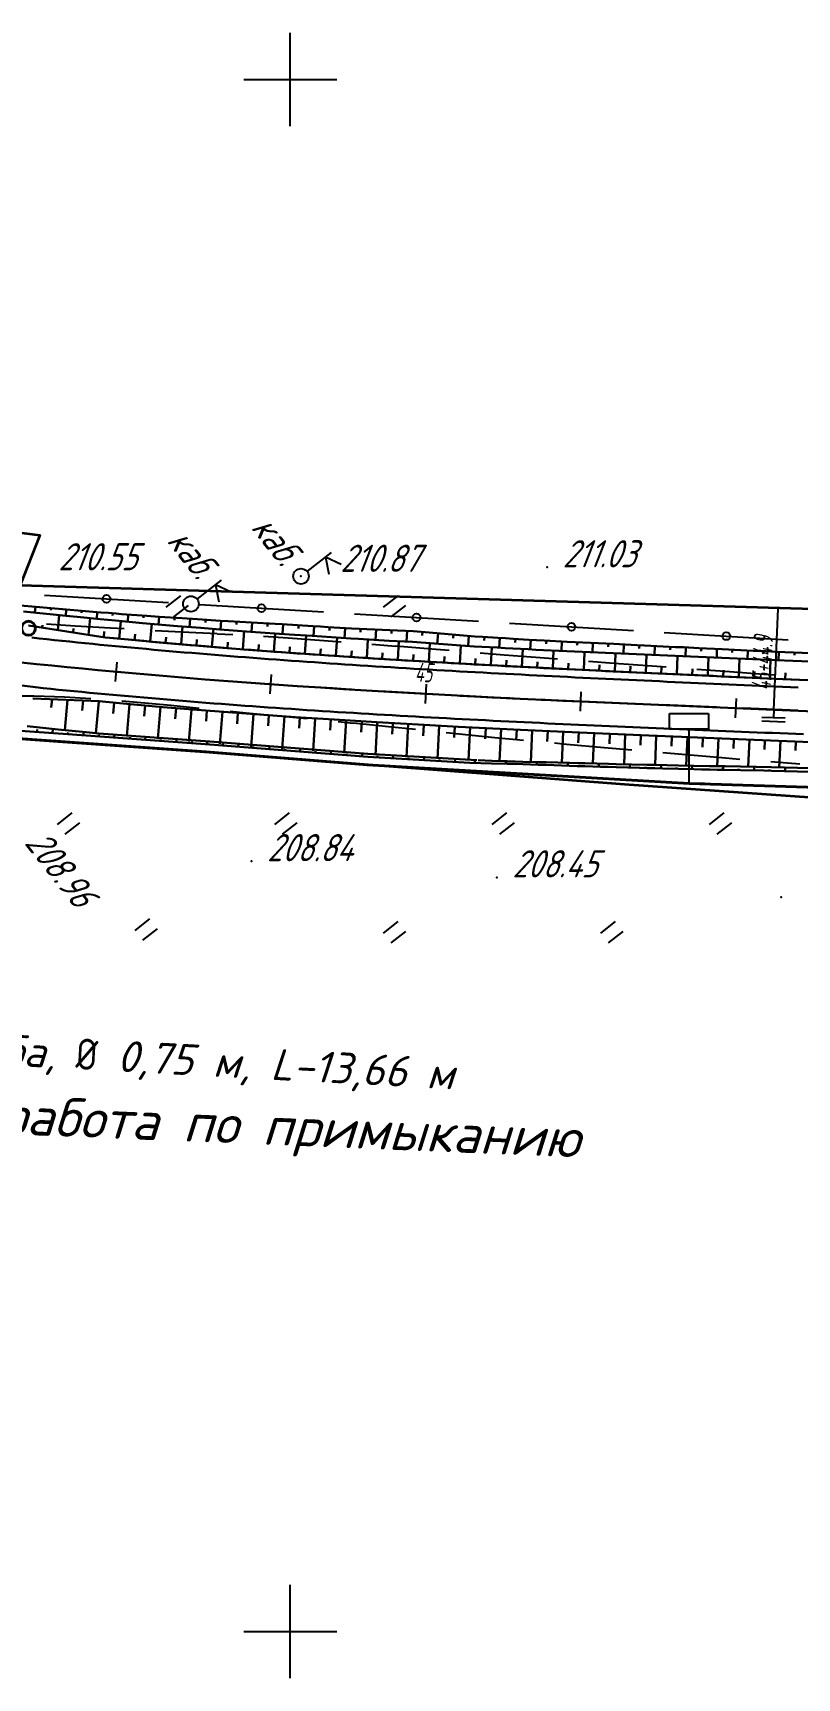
# Model space of a CAD drawing. Header units: millimetres. Extents: x -698 to 8131, y -704 to 4503.
# Drawn here: x 3272.8 to 3371.2, y 2454.8 to 2666.8 of the extents above; entities that cross this region are included whole.
import ezdxf
from ezdxf import colors
from ezdxf.entities.mleader import LeaderData, LeaderLine
from ezdxf.math import Vec2, Vec3

# ---------------------------------------------------------------- set-up
doc = ezdxf.new("R2010")
doc.units = ezdxf.units.MM
doc.linetypes.add('CONTI', pattern=[0])
doc.linetypes.add('DASHED', pattern=[0.75, 0.5, -0.25])
for name, color, linetype, lineweight in [('10', 1, 'Continuous', 35), ('КОПИЯ_ОСЬ_13_ОТКОСЫ', 7, 'Continuous', 30), ('Огражд-перила', 1, 'ограждение2', 40), ('ОСЬ_ВЕРХ_ПОКРЫТИЯ_ГРАНИЦЫ_ПОЛОС', 7, 'Continuous', 30), ('ОСЬ_ВЕРХ_ПОКРЫТИЯ_ОСЬ', 1, 'Continuous', 30)]:
    doc.layers.add(name, color=color, linetype=linetype, lineweight=lineweight)
for name, color, linetype in [('_Ростелеком', 6, 'Continuous'), ('NAD_MDEFAULT', 7, 'CONTI'), ('PI_OTDEFAULT', 172, 'CONTI'), ('PI_TTDEFAULT', 5, 'CONTI'), ('PLN_O', 7, 'CONTI'), ('SETKR', 2, 'CONTI'), ('SIT_LDEFAULT', 7, 'CONTI'), ('USLZNDEFAULT', 7, 'CONTI'), ('ZAPSKDEFAULT', 7, 'CONTI'), ('Выноски', 250, 'Continuous'), ('ОСЬ_ВЕРХ_ПОКРЫТИЯ_ПИКЕТЫ', 1, 'Continuous'), ('ОСЬ_ВЕРХ_ПОКРЫТИЯ_РАЗБИВКА_КРИВ', 1, 'Continuous'), ('разметка', 7, 'Continuous')]:
    doc.layers.add(name, color=color, linetype=linetype)
doc.styles.add('eskd', font='isocpeui.ttf', dxfattribs={"width": 1.2})
doc.styles.get("Standard").update_dxf_attribs({"font": 'isocpeui.ttf'})
doc.styles.add('STYLE1', font='isocpeui.ttf', dxfattribs={"width": 0.9})
doc.styles.add('ГОСТ', font='isocpeui.ttf', dxfattribs={"height": 4})
doc.linetypes.add('кабель_связи_проект.', pattern='A,10,-1,["/",STYLE1,S=3,R=0,X=0,Y=-1.5],-4.1', length=15.1)
doc.linetypes.add('ограждение2', pattern='A,0.25,-0.1,[132,ltypeshp.shx,S=0.1,R=0,X=-0.1,Y=0],-0.1,1', length=1.45)

# ---------------------------------------------------------------- blocks, each defined once
blk = doc.blocks.new('BL_333')
at = {"color": 0}
for p, q in [((0, -6), (0, 6)), ((-6, 0), (6, 0))]:
    blk.add_line(p, q, dxfattribs=at)
blk = doc.blocks.new('BL_2011')
at = {"color": 0}
for p, q in [((0, 0), (0, 2.4)), ((1.6, 0), (1.6, 2.4))]:
    blk.add_line(p, q, dxfattribs=at)
blk = doc.blocks.new('BL_4017')
at = {"color": 0}
for p, q in [((0, 1), (0, 5)), ((2, 5), (0, 4)), ((0, 4), (2, 3))]:
    blk.add_line(p, q, dxfattribs=at)
blk.add_circle((0, 0), 1, dxfattribs=at)
blk = doc.blocks.new('BL_13')
at = {"color": 0}
for p, q in [((-2.5, 7), (-2.5, 9)), ((-2.5, 9), (2.5, 9)), ((2.5, 9), (2.5, 7)), ((0, 7), (-2.5, 7)), ((0, 0), (0, 7)), ((2.5, 7), (0, 7)), ((2, 0), (0, 0))]:
    blk.add_line(p, q, dxfattribs=at)

msp = doc.modelspace()

# ---------------------------------------------------------------- linework, layer by layer
at = {"layer": '10'}
for points in [[(3061.583295610957, 2646.563940916355), (3212.79329561092, 2609.873940916877), (3273.663295611032, 2602.113940916169), (3271.103295610976, 2595.663940916914), (3409.29329561092, 2591.523940916318), (3516.343295611199, 2588.933940916467), (3515.98329561133, 2591.763940916542), (3541.393295611013, 2591.593940916616), (3593.98329561133, 2587.39394091643), (3634.403295611255, 2583.023940916318), (3633.883295611236, 2573.983940916281), (3679.523295610901, 2569.543940916803), (3719.523295610901, 2565.64394091643), (3757.023295610901, 2562.003940916765)], [(3742.663295611032, 2545.463940916728), (3674.273295610901, 2552.243940916989), (3633.713295611311, 2556.253940916765), (3575.633295611236, 2561.193940916244), (3506.503295610883, 2565.563940916355), (3466.703295611069, 2565.363940916169), (3412.553295611162, 2565.963940916728), (3379.503295610883, 2567.813940916355), (3348.973295611087, 2569.963940916728), (3318.103295610976, 2572.353940916393), (3295.083295610957, 2574.173940916691), (3259.313295610938, 2576.723940916504), (3254.193295611292, 2574.073940917063), (3227.763295611125, 2577.133940916654), (3233.083295610957, 2580.863940916169), (3171.833295610957, 2595.073940917063), (3065.79329561092, 2626.563940916355)]]:
    msp.add_lwpolyline(points, dxfattribs=at)
at = {"layer": '_Ростелеком', "linetype": 'кабель_связи_проект.', "lineweight": 40, "ltscale": 0.25}
msp.add_lwpolyline([(3065.793295610105, 2626.563940916355), (3149.948534668647, 2601.572914154414), (3171.833295611219, 2595.073940917063), (3208.03059008219, 2586.676168597448), (3233.083295611976, 2580.863940917101), (3259.313295610938, 2576.723940916504), (3277.198295610948, 2575.448940917063), (3295.469855693742, 2574.143378825072), (3315.837230416006, 2572.533099849853), (3357.304634155376, 2570.119355113391), (3488.790481780181, 2566.04687045436), (3506.503295610883, 2565.563940916355), (3539.351687708278, 2563.487454969581), (3577.99872462014, 2561.680406069528), (3640.622430396781, 2556.874708465446), (3702.252033947289, 2549.470204319019), (3742.663295611032, 2545.463940916728)], dxfattribs=at)
at = {"layer": 'PI_TTDEFAULT', "color": 5}
for p in [(3339.00903161102, 2597.969673916843, 211.026), (3307.299031611057, 2596.809677916724, 210.867), (3300.939031611071, 2560.09967191625, 208.842), (3332.549031611057, 2558.00967491712, 208.446), (3369.179031611062, 2555.469673916843, 208.924)]:
    msp.add_point(p, dxfattribs=at)
at = {"layer": 'PLN_O'}
for p, q in [((3274.25903161102, 2594.369675916765), (3290.22903161105, 2593.419670917239)), ((3294.22903161105, 2593.179672916565), (3310.199031611022, 2592.219673916843)), ((3314.189031611071, 2591.979676916409), (3330.159031611043, 2591.019676916446)), ((3334.159031611043, 2590.779671916883), (3350.129031611074, 2589.819672917161)), ((3354.119031611064, 2589.579674917418), (3370.089031611036, 2588.619675916765))]:
    msp.add_line(p, q, dxfattribs=at)
for centre in [(3282.249031611069, 2593.899674916785), (3302.219031611041, 2592.69967791732), (3322.179031611062, 2591.499672916863), (3342.149031611034, 2590.299675916467), (3362.109031611055, 2589.09967191625)]:
    msp.add_circle(centre, 0.5, dxfattribs=at)
at = {"layer": 'SIT_LDEFAULT', "color": 7}
for p, q in [((3278.189031611071, 2590.389672916528), (3274.529031611039, 2590.649674916785)), ((3282.769031611029, 2590.109673916507), (3278.189031611071, 2590.389672916528)), ((3284.519031611029, 2590.019676916446), (3282.769031611029, 2590.119675916765)), ((3291.929031611062, 2589.619675916765), (3288.499031611069, 2589.789673917141)), ((3296.50903161102, 2589.379677917022), (3291.929031611062, 2589.619675916765)), ((3298.499031611069, 2589.25967491712), (3296.50903161102, 2589.369675916765)), ((3305.659031611043, 2588.829674917418), (3302.47903161105, 2589.029671916883)), ((3310.249031611069, 2588.499672916863), (3305.659031611043, 2588.829674917418)), ((3312.459031611032, 2588.339676916744), (3310.249031611069, 2588.50967491712)), ((3319.50903161102, 2587.779671916883), (3316.449031611022, 2588.019676916446)), ((3324.159031611043, 2587.409676917042), (3319.50903161102, 2587.789673917141)), ((3326.409031611043, 2587.229676916409), (3324.159031611043, 2587.409676917042)), ((3333.469031611041, 2586.659676917042), (3330.399031611034, 2586.899674916785)), ((3338.119031611064, 2586.299675916467), (3333.469031611041, 2586.659676917042)), ((3340.369031611064, 2586.119675916765), (3338.119031611064, 2586.289673917141)), ((3347.649031611034, 2585.579674917418), (3344.359031611055, 2585.819672917161)), ((3352.559031611067, 2585.219673916843), (3347.649031611034, 2585.579674917418)), ((3354.339031611036, 2585.089676916744), (3352.559031611067, 2585.219673916843)), ((3362.50903161102, 2584.479676916409), (3358.329031611027, 2584.789673917141)), ((3367.48903161106, 2584.119675916765), (3362.50903161102, 2584.479676916409)), ((3368.289031611048, 2584.059677916724), (3367.48903161106, 2584.119675916765)), ((3270.249031611069, 2581.389672916528), (3272.939031611071, 2581.409676917042)), ((3272.939031611071, 2581.419670917239), (3276.819031611076, 2581.279671916883)), ((3276.819031611076, 2581.279671916883), (3280.23903161106, 2581.059677916724)), ((3284.219031611041, 2580.749672916863), (3285.719031611041, 2580.629677917022)), ((3285.719031611041, 2580.629677917022), (3290.519031611029, 2580.19967791732)), ((3290.519031611029, 2580.189675917063), (3294.179031611062, 2579.829674917418)), ((3298.159031611043, 2579.429672916565), (3300.209031611032, 2579.229676916409)), ((3300.209031611032, 2579.229676916409), (3304.889031611025, 2578.779671916883)), ((3304.889031611025, 2578.779671916883), (3308.119031611064, 2578.479676916409)), ((3312.099031611046, 2578.089676916744), (3314.00903161102, 2577.899674916785)), ((3314.00903161102, 2577.909676917042), (3318.569031611076, 2577.44967791732)), ((3318.569031611076, 2577.44967791732), (3322.049031611057, 2577.089676916744)), ((3326.019031611029, 2576.689675917063), (3327.689031611071, 2576.519676916446)), ((3327.689031611071, 2576.50967491712), (3332.25903161102, 2576.049675916467)), ((3332.25903161102, 2576.049675916467), (3335.97903161105, 2575.69967791732)), ((3339.959031611032, 2575.329674917418), (3341.499031611069, 2575.189675917063)), ((3341.499031611069, 2575.189675917063), (3346.359031611055, 2574.749672916863)), ((3346.359031611055, 2574.739678916666), (3349.919031611053, 2574.429672916565)), ((3353.909031611043, 2574.089676916744), (3356.429031611062, 2573.869675916765)), ((3356.429031611062, 2573.869675916765), (3361.529031611039, 2573.439675917063)), ((3361.529031611039, 2573.439675917063), (3363.869031611064, 2573.249672916863)), ((3367.859031611055, 2572.929672916565), (3371.589031611036, 2572.649674916785))]:
    msp.add_line(p, q, dxfattribs=at)
at = {"layer": 'КОПИЯ_ОСЬ_13_ОТКОСЫ'}
for p, q in [((3273.274292871463, 2576.731216147687), (3273.296992232723, 2577.049630324501)), ((3275.269230069031, 2576.588999490399), (3275.309781742884, 2577.157836107682)), ((3277.264167266598, 2576.446782832179), (3277.282251434974, 2576.700457617786)), ((3279.259081230228, 2576.304240636673), (3279.291223408005, 2576.754075801145)), ((3281.253995132682, 2576.161697584349), (3281.268238033275, 2576.361029365245)), ((3283.248909035165, 2576.019154532958), (3283.277417645315, 2576.418137309287)), ((3285.243822937648, 2575.876611480634), (3285.258077242752, 2576.076102868799)), ((3287.238736840131, 2575.734068428311), (3287.267245450368, 2576.133051206503)), ((3291.228564645067, 2575.448982323665), (3291.257073255421, 2575.847965102788)), ((3289.233650742584, 2575.591525375988), (3289.247905047718, 2575.791016765084)), ((3293.22347854755, 2575.306439272273), (3293.237732852713, 2575.505930661369)), ((3295.218392450004, 2575.16389621995), (3295.246901060387, 2575.562879000004)), ((3297.212356699592, 2575.008734264556), (3297.228119847705, 2575.208112104941)), ((3299.206135101549, 2574.85110278349), (3299.237661397745, 2575.249858463328)), ((3301.199913503535, 2574.693471302423), (3301.215676651618, 2574.892849142808)), ((3303.193691905521, 2574.535839821357), (3303.225218201746, 2574.934595502127)), ((3305.187470307477, 2574.378208340291), (3305.20323345559, 2574.577586180676)), ((3307.181248709463, 2574.220576859224), (3307.212775005688, 2574.619332539994)), ((3309.17502711142, 2574.062945378158), (3309.190790259532, 2574.262323218543)), ((3311.168805513405, 2573.905313897092), (3311.20033180963, 2574.304069577861)), ((3313.162583915391, 2573.747682416025), (3313.178347063533, 2573.94706025641)), ((3315.156362317348, 2573.59005093589), (3315.187888613515, 2573.988806615729)), ((3319.148534963044, 2573.342047295678), (3319.171778916139, 2573.74137137286)), ((3317.151914576962, 2573.458267061185), (3317.163536553524, 2573.65792909931)), ((3321.145155349097, 2573.225827530172), (3321.156777325659, 2573.425489568297)), ((3323.141775735179, 2573.109607764665), (3323.165019688275, 2573.508931840915)), ((3325.138396121261, 2572.993387998227), (3325.150018097824, 2573.193050037283)), ((3327.135016507315, 2572.87716823272), (3327.15826046041, 2573.276492309902))]:
    msp.add_line(p, q, dxfattribs=at)
for points in [[(3270.650948946617, 2593.081772823963), (3274.597238009117, 2592.735352535877), (3277.559121554039, 2592.491105099354), (3278.545358126305, 2592.397599239979), (3279.53257126107, 2592.313294430408), (3281.508523409508, 2592.158295651112), (3282.496865694664, 2592.083588619862), (3283.484170382164, 2591.997117062244), (3284.17597336068, 2591.943757076893), (3287.440072481773, 2591.716538448963), (3289.022500460289, 2591.601777096424), (3291.991433565758, 2591.402802487049), (3293.970712130211, 2591.265122433338), (3296.941781466148, 2591.078721066151), (3297.932015841148, 2591.012925167713), (3300.905282442711, 2590.843232174549), (3303.980142061851, 2590.692887325916), (3304.872659151695, 2590.644562740955), (3308.837777559898, 2590.394028683338), (3309.828896944664, 2590.324997921619), (3310.820382540367, 2590.259766598377), (3313.797860567711, 2590.101700802479), (3314.790139620445, 2590.042557736072), (3315.783242647789, 2589.995118160877), (3318.764047091148, 2589.86909582201), (3319.758553927086, 2589.839463253651), (3320.75263351693, 2589.801499386463), (3321.745736544273, 2589.74524023119), (3323.828622286461, 2589.57124425951), (3329.682992403648, 2589.063416500721), (3330.67694992318, 2589.00044347826), (3332.666329805992, 2588.897019405994), (3333.660104220055, 2588.823578854237), (3334.653451388023, 2588.738633175526), (3336.64374679818, 2588.634049435291), (3337.638497774742, 2588.571427364979), (3338.633859102867, 2588.51721288744), (3341.620004122398, 2588.34500219408), (3342.617745821617, 2588.333313961658), (3343.614144747398, 2588.291001339588), (3345.606088106773, 2588.179429073963), (3346.602853243492, 2588.138108273182), (3347.599557345055, 2588.093079586658), (3350.589120333336, 2587.930710812244), (3351.586984102867, 2587.901734371815), (3355.575265352867, 2587.690110226307), (3356.573617403648, 2587.661149044666), (3358.568978731773, 2587.562745114002), (3360.564401095055, 2587.456879635487), (3361.563302462242, 2587.428605099354), (3365.555978243492, 2587.219330807362), (3366.555184786461, 2587.186387081776), (3368.55243820443, 2587.082566280994), (3378.544198458336, 2586.676407833729)], [(3273.077889864586, 2592.868729611072), (3273.013131563805, 2592.131165524158)], [(3271.561135714195, 2592.285264034901), (3274.518197481773, 2591.971421261463), (3277.477548067711, 2591.671158810291), (3278.463632052086, 2591.565613766346), (3281.425454561851, 2591.279221554432), (3282.413186495445, 2591.18647863451), (3283.40073532357, 2591.09094335619), (3286.860330050133, 2590.783112545643), (3291.410531466148, 2590.397187252674), (3294.380135958336, 2590.158005734119), (3296.855782930992, 2589.963028927479), (3300.819161837242, 2589.666382809315), (3305.776956026695, 2589.316117306385), (3308.753396456383, 2589.115815182362), (3313.71714157357, 2588.800202389393), (3314.710549776695, 2588.742981930408), (3318.684335177086, 2588.503418942127), (3320.672616427086, 2588.397782345447), (3321.66669601693, 2588.341462155018), (3329.616830294273, 2587.779114742908), (3330.611703341148, 2587.721100826893), (3332.602364962242, 2587.616623898182), (3333.597299044273, 2587.554139156971), (3336.584542696617, 2587.40246679369), (3337.580148165367, 2587.345810909901), (3341.565072481773, 2587.151276608143), (3342.562020723961, 2587.11258031908), (3345.552194063805, 2586.97163488451), (3346.549447481773, 2586.933289547596), (3350.538400118492, 2586.755799313221), (3351.53632492318, 2586.722825070057), (3355.527108614586, 2586.546113033924), (3356.52558273568, 2586.515152950916), (3360.518197481773, 2586.340836544666), (3361.517098848961, 2586.309556027088), (3365.511666720055, 2586.138245602283), (3366.51093429818, 2586.105286617908), (3368.508920138023, 2586.020447750721), (3403.58173507943, 2584.638291378651)], [(3271.561176008681, 2592.285314525623), (3274.518207258681, 2591.971471752185), (3277.477435774306, 2591.671178783435), (3278.463519758681, 2591.565587963123), (3281.425433821181, 2591.279211009998), (3282.413226789931, 2591.186437572498), (3283.400775618056, 2591.090978588123), (3286.860248274306, 2590.783117259998), (3291.410541243056, 2590.397130931873), (3294.380023664931, 2590.157995189685), (3296.855853743056, 2589.963048900623), (3300.819232649306, 2589.666418041248), (3305.776996321181, 2589.316076244373), (3308.753314680556, 2589.11575886156), (3313.717181868056, 2588.800207103748), (3314.710590071181, 2588.742956127185), (3318.684467024306, 2588.50345417406), (3320.672504133681, 2588.397741283435), (3321.666644758681, 2588.341466869373), (3329.616840071181, 2587.779088939685), (3330.611713118056, 2587.721105541248), (3332.602435774306, 2587.616613353748), (3333.597308821181, 2587.554113353748), (3336.584613508681, 2587.402502025623), (3337.580218977431, 2587.345861400623), (3341.565082258681, 2587.151281322498), (3342.561908430556, 2587.112585033435), (3345.552142805556, 2586.971593822498), (3346.549457258681, 2586.933263744373), (3350.538470930556, 2586.755773509998), (3351.536273664931, 2586.722814525623), (3355.526996321181, 2586.546178783435), (3356.525531477431, 2586.51517292406), (3360.518207258681, 2586.34085651781), (3361.516986555556, 2586.30960651781), (3365.511615461806, 2586.13821979906), (3366.510883039931, 2586.105260814685), (3368.508929914931, 2586.020421947498), (3403.581683821181, 2584.638341869373)], [(3275.070443575523, 2592.696335812244), (3275.05014938607, 2592.450364132557)], [(3275.94967618866, 2589.881731560599), (3276.150287336806, 2591.805822338123)], [(3277.06366867318, 2592.531968136463), (3276.996713106773, 2591.719941158924)], [(3279.055703585289, 2592.354020138416), (3279.032601778648, 2592.083420773182)], [(3279.907403625946, 2589.272511584829), (3280.120013899306, 2591.405431713123)], [(3281.049325411461, 2592.194321652088), (3280.980905001305, 2591.322205563221)], [(3283.042977755211, 2592.035752316151), (3283.017556612633, 2591.745270748768)], [(3283.876605696181, 2588.76517292406), (3284.089008039931, 2591.029699291248)], [(3285.037179415367, 2591.883805294666), (3284.972238009117, 2590.951111813221)], [(3287.032327120445, 2591.744919796619), (3287.010690157555, 2591.434021969471)], [(3287.859759993056, 2588.399206127185), (3288.065082258681, 2590.680944408435)], [(3289.027169649742, 2591.601456661854), (3288.960397188805, 2590.604996700916)], [(3291.022714083336, 2591.46772863451), (3291.000436251305, 2591.135560055408)], [(3293.018044893883, 2591.331391354237), (3292.944467013023, 2590.273636837635)], [(3295.013711397789, 2591.199692745838), (3294.99155563607, 2590.84695531908)], [(3297.009774630211, 2591.074204464588), (3296.935525362633, 2589.957062740955)], [(3299.005990450523, 2590.951630612049), (3298.98471969857, 2590.579041500721)], [(3301.00278610482, 2590.838471432362), (3300.94501632943, 2589.657486935291)], [(3303.000375216148, 2590.740799923572), (3302.98114914193, 2590.347138424549)], [(3273.972219615496, 2590.186124943342), (3274.007465071181, 2590.512975658435)], [(3277.928290521542, 2589.577159960899), (3277.981830305556, 2590.102209056873)], [(3281.885638899306, 2588.955846752185), (3281.958881086806, 2589.707189525623)], [(3282.061971305366, 2588.940855175402), (3283.192523664931, 2588.829503978748), (3288.197162336806, 2588.368932689685), (3293.204242414931, 2587.932409252185), (3296.677386946181, 2587.646886791248), (3301.641742414931, 2587.259435619373), (3309.096576399306, 2586.725011791248), (3316.554095930556, 2586.22904011156), (3322.526019758681, 2585.864538158435), (3328.501605696181, 2585.522863353748), (3335.975238508681, 2585.123693431873), (3343.553363508681, 2584.74417683031), (3351.435199446181, 2584.371007884998), (3368.410052961806, 2583.60745808031), (3540.513812727431, 2576.558385814685)], [(3285.868060774306, 2588.580358470935), (3285.937396711806, 2589.335241283435)], [(3289.851947493056, 2588.221960033435), (3289.918842024306, 2588.982702220935)], [(3291.844379133681, 2588.048498119373), (3292.042377180556, 2590.346349681873)], [(3293.837299055556, 2587.880285228748), (3293.900287336806, 2588.64652058031)], [(3295.830707258681, 2587.716466869373), (3296.020648664931, 2590.02884479906)], [(3299.818256086806, 2587.401769603748), (3299.999652571181, 2589.727697338123)], [(3303.806781477431, 2587.100255931873), (3303.977435774306, 2589.443273509998)], [(3304.997659151695, 2590.636658688221), (3304.918069307945, 2589.376801510487)], [(3306.993691866539, 2590.510544796619), (3306.96714157357, 2590.090592404041)], [(3307.796771711806, 2586.815343822498), (3307.961322493056, 2589.169103588123)], [(3308.989633028648, 2590.383454342518), (3308.900704805992, 2589.106446285877)], [(3310.985238497398, 2590.251023312244), (3310.96259445443, 2589.824921627674)], [(3311.787250227431, 2586.54154011156), (3311.946674055556, 2588.912755931873)], [(3312.982400362633, 2590.144989987049), (3312.913735811851, 2588.851288815174)], [(3314.979287569664, 2590.033524532947), (3314.95868820443, 2589.60217382494)], [(3315.778705305556, 2586.27884479906), (3315.932758039931, 2588.669347728748)], [(3316.977303927086, 2589.944642086658), (3316.920846407555, 2588.609742184315)], [(3318.975594942711, 2589.862793942127), (3318.962350313805, 2589.417618771229)], [(3320.974191134117, 2589.788956661854), (3320.894662325523, 2588.385193844471)], [(3322.968697970055, 2589.643082638416), (3322.929696505211, 2589.176041622791)], [(3324.961434786461, 2589.472977657947), (3324.843820040367, 2588.116730709705)], [(3326.953927462242, 2589.300141354237), (3326.91474289193, 2588.848053951893)], [(3328.94648117318, 2589.127305050526), (3328.834359591148, 2587.834473629627)], [(3330.941354220055, 2588.986695309315), (3330.918893282555, 2588.554718990955)], [(3332.938302462242, 2588.876923580799), (3332.844003145836, 2587.601441403065)], [(3334.93232101693, 2588.723984738026), (3334.909921114586, 2588.298249264393)], [(3336.92939132943, 2588.616059322987), (3336.852059786461, 2587.387238522205)], [(3297.824359602431, 2587.557409252185), (3297.884418196181, 2588.328405345935)], [(3301.812152571181, 2587.246740306873), (3301.869769758681, 2588.022253002185)], [(3305.801654524306, 2586.956457103748), (3305.857318586806, 2587.737462963123)], [(3309.791888899306, 2586.677160228748), (3309.845599836806, 2587.461828197498)], [(3313.782855696181, 2586.408849681873), (3313.834857649306, 2587.19925495531)], [(3317.774799055556, 2586.154577220935), (3317.823383039931, 2586.951574291248)], [(3319.771136946181, 2586.03275104906), (3319.917865461806, 2588.437902416248)], [(3321.767230696181, 2585.910802806873), (3321.816302961806, 2586.712560619373)], [(3323.763812727431, 2585.793737377185), (3323.900531477431, 2588.183507884998)], [(3325.760638899306, 2585.679601634998), (3325.806293196181, 2586.47611042406)], [(3327.757465071181, 2585.565343822498), (3327.891009993056, 2587.901159252185)], [(3331.751605696181, 2585.349279369373), (3331.874652571181, 2587.65482136156)], [(3335.745746321181, 2585.135900463123), (3335.868793196181, 2587.438756908435)], [(3338.926034395836, 2588.500367184315), (3338.902413790367, 2588.090622921619)], [(3339.740863508681, 2584.93509479906), (3339.855853743056, 2587.234655345935)], [(3340.922677462242, 2588.385224362049), (3340.853524630211, 2587.186005612049)], [(3342.921212618492, 2588.320420284901), (3342.904244845055, 2587.920380612049)], [(3343.735736555556, 2584.735509838123), (3343.845355696181, 2587.052038158435)], [(3344.918527071617, 2588.217942257557), (3344.850594942711, 2587.004700680408)], [(3346.916268770836, 2588.123948116932), (3346.898019259117, 2587.719315548572)], [(3347.731342024306, 2584.546300853748), (3347.841693586806, 2586.876134838123)], [(3348.913644259117, 2588.021714230213), (3348.849008028648, 2586.831620236072)], [(3350.911019747398, 2587.921357174549), (3350.899484102867, 2587.524247189197)], [(3351.726947493056, 2584.357824291248), (3351.832660383681, 2586.709753002185)], [(3352.90888351693, 2587.831589718494), (3352.846993868492, 2586.664795895252)], [(3354.906075899742, 2587.725617428455), (3354.88544601693, 2587.336686154041)], [(3355.722797102431, 2584.178136791248), (3355.828998274306, 2586.536779369373)], [(3356.904305880211, 2587.644837399158), (3356.847909395836, 2586.501084347401)], [(3358.901803438805, 2587.545090695057), (3358.881600802086, 2587.163910885487)], [(3360.899362032555, 2587.447403927479), (3360.867745821617, 2586.329895992908)], [(3362.897286837242, 2587.358689327869), (3362.877755587242, 2586.986542721424)], [(3364.894540255211, 2587.253998776112), (3364.837533419273, 2586.167145748768)], [(3366.892587130211, 2587.168839474354), (3366.873788302086, 2586.806550045643)], [(3368.890084688805, 2587.068833370838), (3368.846932833336, 2586.007126827869)], [(3370.888436739586, 2586.987610836658), (3370.874032442711, 2586.633698483143)], [(3329.754291243056, 2585.455846752185), (3329.796039289931, 2586.234655345935)], [(3333.748676008681, 2585.242589916248), (3333.789691633681, 2586.011144603748)], [(3337.743304914931, 2585.035070384998), (3337.781634993056, 2585.802892650623)], [(3341.738177961806, 2584.83499714281), (3341.776752180556, 2585.60159870531)], [(3345.733539289931, 2584.640905345935), (3345.770160383681, 2585.41312214281)], [(3349.729144758681, 2584.451818431873), (3349.765765852431, 2585.228429759998)], [(3353.724750227431, 2584.267980541248), (3353.760150618056, 2585.051916088123)], [(3357.720843977431, 2584.088293041248), (3357.756244368056, 2584.874425853748)], [(3359.718890852431, 2583.998449291248), (3359.825580305556, 2586.37112995531)], [(3361.716693586806, 2583.908483470935), (3361.752338118056, 2584.699377025623)], [(3363.714740461806, 2583.818639720935), (3363.822406477431, 2586.210729564685)], [(3365.712787336806, 2583.728795970935), (3365.748676008681, 2584.526159252185)], [(3367.710834211806, 2583.638952220935), (3367.819232649306, 2586.049718822498)], [(3369.708881086806, 2583.55423542406), (3369.741840071181, 2584.358068431873)], [(3272.758538769316, 2581.056815254647), (3281.308150757532, 2580.712413509521), (3283.933715337267, 2580.4426046453), (3289.487182134142, 2579.9611593328), (3295.043090337267, 2579.508888824988), (3300.798217290392, 2579.076637848425), (3306.555785649767, 2578.673805817175), (3311.561400884142, 2578.347511871863), (3317.067504399767, 2578.011086090613), (3323.173949712267, 2577.663185699988), (3327.578002446642, 2577.4269796453), (3335.584105962267, 2577.0246358953), (3343.187865727892, 2576.669411285925), (3351.089477056017, 2576.321388824988), (3540.176391118517, 2568.565529449988)], [(3275.232363006149, 2580.957162851613), (3275.128051274767, 2579.919289215613)], [(3277.234824734905, 2580.87649821784), (3276.853637212267, 2576.999001129675)], [(3279.236825211401, 2580.795852165814), (3279.114379399767, 2579.522072418738)], [(3281.235961431017, 2580.691750153113), (3280.851928227892, 2576.601418121863)], [(3283.227416509142, 2580.5070577703), (3283.102416509142, 2579.14328823905)], [(3285.219359868517, 2580.328468903113), (3284.857299321642, 2576.219826324988)], [(3287.211791509142, 2580.154762848425), (3287.093871587267, 2578.785011871863)], [(3243.318777256985, 2578.267067282606), (3259.427009139434, 2577.71837224267), (3277.269403939883, 2576.446409516182), (3295.544900401224, 2575.140566170361), (3315.905700601104, 2573.530806987691), (3329.080013813093, 2572.763953356217)], [(3289.204711431017, 2579.984840973425), (3288.856811040392, 2575.859352692175)], [(3291.197631352892, 2579.818703278113), (3291.084350102892, 2578.443337067175)], [(3293.191039556017, 2579.656349762488), (3292.858520024767, 2575.523781403113)], [(3295.184936040392, 2579.497902496863), (3295.078002446642, 2578.120094879675)], [(3297.179076665392, 2579.3449483953), (3296.865111821642, 2575.2023702703)], [(3299.173461431017, 2579.195656403113), (3299.071166509142, 2577.814552887488)], [(3301.168090337267, 2579.049782379675), (3300.867797368517, 2574.892067535925)], [(3303.162963384142, 2578.907570465613), (3303.065307134142, 2577.521462067175)], [(3305.158324712267, 2578.768898590613), (3304.871459477892, 2574.591286285925)], [(3307.153686040392, 2578.634865387488), (3307.062865727892, 2577.242043121863)], [(3309.149535649767, 2578.504738434363), (3308.875121587267, 2574.297463043738)], [(3311.145141118517, 2578.374611481238), (3311.053832524767, 2576.972145660925)], [(3313.141479009142, 2578.250954254675), (3312.882689946642, 2574.016213043738)], [(3315.137572759142, 2578.129006012488), (3315.051391118517, 2576.71750698905)], [(3317.133910649767, 2578.007301910925), (3316.891967290392, 2573.758400543738)], [(3272.005962250658, 2577.506810546066), (3276.025661347338, 2577.082219481613), (3280.045749543138, 2576.678256392624), (3281.269042334772, 2576.561642222252), (3295.574918284101, 2575.539441107917), (3315.933088675132, 2573.929889843013), (3329.9756799488, 2573.112495269771)], [(3319.130736821642, 2577.893532379675), (3319.049926274767, 2576.47727261405)], [(3321.127562993517, 2577.779762848425), (3320.884398931017, 2573.511574371863)], [(3323.124145024767, 2577.665993317175), (3323.043090337267, 2576.243263824988)], [(3325.121459477892, 2577.558693512488), (3324.893187993517, 2573.305763824988)], [(3327.118529790392, 2577.451637848425), (3327.042357915392, 2576.03391323905)], [(3329.115844243517, 2577.349709137488), (3328.904662602892, 2573.1476827703)], [(3331.113402837267, 2577.2492452703), (3331.043090337267, 2575.848610504675)], [(3333.110961431017, 2577.148903473425), (3332.902953618517, 2573.0138937078)], [(3335.108275884142, 2577.048439606238), (3335.039184087267, 2575.6701437078)], [(3337.106078618517, 2576.953468903113), (3336.916137212267, 2572.886208160925)], [(3339.103881352892, 2576.860207184363), (3339.040648931017, 2575.504372223425)], [(3341.101684087267, 2576.7668233953), (3340.915648931017, 2572.785500153113)], [(3343.099486821642, 2576.67356167655), (3343.037475102892, 2575.34641323905)], [(3345.097533696642, 2576.585304840613), (3344.925902837267, 2572.687843903113)], [(3347.095580571642, 2576.4972921453), (3347.038451665392, 2575.198219879675)], [(3349.093627446642, 2576.409279449988), (3348.925658696642, 2572.594826324988)], [(3351.091674321642, 2576.321266754675), (3351.039672368517, 2575.049660309363)], [(3353.090209477892, 2576.239357574988), (3352.936889165392, 2572.506203278113)], [(3355.088500493517, 2576.1574483953), (3355.037475102892, 2574.912941559363)], [(3357.086791509142, 2576.0754171453), (3356.936645024767, 2572.41770230155)], [(3359.085082524767, 2575.993507965613), (3359.035033696642, 2574.774269684363)], [(3361.083373540392, 2575.911476715613), (3360.936645024767, 2572.335548981238)], [(3363.081664556017, 2575.829567535925), (3363.032836431017, 2574.637550934363)], [(3365.079955571642, 2575.747536285925), (3364.936889165392, 2572.259743317175)], [(3367.078246587267, 2575.665627106238), (3367.030639165392, 2574.503029449988)], [(3369.076781743517, 2575.583595856238), (3368.936889165392, 2572.174660309363)], [(3371.075072759142, 2575.50168667655), (3371.028441899767, 2574.365334137488)], [(3329.080167711791, 2572.769764874276), (3331.856834290453, 2572.696234107163), (3333.865730164476, 2572.659921050217), (3334.869293091722, 2572.628009200241), (3335.873130677172, 2572.604554534103), (3336.87632739348, 2572.570564627792), (3337.878982422777, 2572.528022170212), (3338.882293580004, 2572.501885771896), (3339.884841797777, 2572.462173819687), (3340.887649414964, 2572.43084943309), (3342.892631409593, 2572.362338423874), (3342.992950318285, 2572.360798239853), (3343.89520251555, 2572.33411443248), (3344.897437928148, 2572.301234603073), (3345.899749634691, 2572.272676825668), (3346.901725647875, 2572.239434600021), (3347.90407550139, 2572.217480063583), (3350.90944659514, 2572.130282759812), (3351.910926697679, 2572.099387526657), (3352.912757752367, 2572.079710364487), (3353.913963196703, 2572.048256278183), (3357.918952820726, 2571.95427358165), (3358.919608948656, 2571.923677802231), (3359.920524476, 2571.902204871323), (3360.921455262132, 2571.883845687058), (3361.922523377367, 2571.871582389023), (3363.923255799242, 2571.821329474594), (3366.924232361742, 2571.763351798203), (3367.923896668382, 2571.733422637131), (3377.921790955492, 2571.477147460129)], [(3329.691970704027, 2572.753563285019), (3329.701682923265, 2573.120317816879)], [(3330.137438413503, 2573.105366699543), (3331.874389165392, 2573.045754059363), (3333.881469243517, 2572.983498199988), (3334.884643071642, 2572.944679840613), (3335.888061040392, 2572.914162262488), (3337.894652837267, 2572.8595968328), (3338.898070806017, 2572.84055386405), (3341.906615727892, 2572.75852261405), (3343.009887212267, 2572.732399567175), (3343.912230962267, 2572.713722809363), (3346.919311040392, 2572.637062653113), (3347.921752446642, 2572.619118317175), (3351.929076665392, 2572.521950348425), (3352.930785649767, 2572.506325348425), (3355.934936040392, 2572.435524567175), (3357.937621587267, 2572.399880035925), (3359.939330571642, 2572.354836090613), (3360.940062993517, 2572.335426910925), (3361.941039556017, 2572.321144684363), (3367.942992681017, 2572.19797573905), (3377.941771977892, 2571.962746246863)], [(3330.137438575262, 2573.105371412035), (3331.874297974535, 2573.045797705795), (3333.881591675707, 2572.983532309677), (3334.884658692308, 2572.944636702683), (3335.888015625902, 2572.914197325852), (3337.89464556975, 2572.859652876999), (3338.898139832445, 2572.840514540817), (3341.906722901293, 2572.758532881882), (3343.009765503832, 2572.732418418076), (3343.912269471117, 2572.713730216171), (3346.919227478929, 2572.637050032761), (3347.921638367601, 2572.61909616008), (3351.92897784514, 2572.522001624252), (3352.930885193773, 2572.506324172165), (3355.934913514086, 2572.435539603378), (3357.937507508226, 2572.399887442734), (3359.939262268968, 2572.354817748215), (3360.940101502367, 2572.335461020615), (3361.941047547289, 2572.321201682236), (3367.942924378343, 2572.198033690598), (3377.94167315764, 2571.962740302231)], [(3331.69126879973, 2572.700618147995), (3331.694511292406, 2572.822869658615)], [(3333.690910218187, 2572.663080573227), (3333.69680774016, 2572.989263892319)], [(3335.690154908129, 2572.608829856064), (3335.692695496507, 2572.717545867111)], [(3337.688796875902, 2572.536092162277), (3337.702743409105, 2572.864868521835)], [(3339.687652466722, 2572.469984412338), (3339.691993592211, 2572.579590201523)], [(3341.686546204515, 2572.403550505783), (3341.698867676683, 2572.764196753647)], [(3343.685523865648, 2572.340315222885), (3343.6890791635, 2572.460547804978)], [(3345.684577820726, 2572.278807044174), (3345.695670960375, 2572.668251395371)], [(3347.683746216722, 2572.222305655624), (3347.686591980882, 2572.352142691757)], [(3349.682945130297, 2572.165868163254), (3349.694846985765, 2572.576133132126)], [(3351.682060120531, 2572.106447577622), (3351.686286805101, 2572.243194937851)], [(3353.681388733812, 2572.055563330795), (3353.694984314867, 2572.488319754746)], [(3355.68077838225, 2572.006795287277), (3355.684165833422, 2572.151079535629)], [(3357.680229065843, 2571.959875464584), (3357.690666077562, 2572.404281973984)], [(3359.679527161547, 2571.907375693466), (3359.682700989672, 2572.055517554428)], [(3361.679237244554, 2571.874562621262), (3361.684760926195, 2572.324852347519)], [(3363.678672669359, 2571.827473044541), (3363.682441590257, 2571.977533698227)], [(3365.678260682054, 2571.787423491623), (3365.687095520922, 2572.244326949265)], [(3367.677696106859, 2571.740793585922), (3367.682258484789, 2571.893055319931)], [(3369.677009461351, 2571.688485503342), (3369.689018128343, 2572.156943679001)]]:
    msp.add_lwpolyline(points, dxfattribs=at)
at = {"layer": 'КОПИЯ_ОСЬ_13_ОТКОСЫ', "ltscale": 7}
msp.add_lwpolyline([(3272.204783446408, 2590.458189515542), (3282.061971305366, 2588.940855175402)], dxfattribs=at)
at = {"layer": 'Огражд-перила', "linetype": 'Continuous'}
msp.add_circle((3272.181875687433, 2590.109828765649), 0.896872567022458, dxfattribs=at)
at = {"layer": 'ОСЬ_ВЕРХ_ПОКРЫТИЯ_ГРАНИЦЫ_ПОЛОС', "linetype": 'Continuous'}
for points in [[(3371.363540262004, 2582.485694370378), (3370.365431588949, 2582.526565934676), (3369.367322915952, 2582.567437502701), (3368.369214242926, 2582.608309066068), (3367.378464927364, 2582.652190080989), (3366.387757247043, 2582.6960829265), (3365.397091892364, 2582.740001133788), (3364.40646955434, 2582.78395822845), (3363.415890926079, 2582.827967735152), (3362.425356702579, 2582.872043174837), (3361.434867581373, 2582.916198072169), (3360.444424263687, 2582.960445942502), (3359.454027454127, 2583.004800303984), (3358.463677861806, 2583.049274671037), (3357.473376200904, 2583.093882559012), (3356.483123190896, 2583.138637475814), (3355.492919557282, 2583.183552932139), (3354.50276603217, 2583.228642435889), (3353.512663354855, 2583.273919490311), (3352.522612272229, 2583.319397597719), (3351.532613539506, 2583.365090259496), (3350.542667920547, 2583.411010976095), (3349.55277618861, 2583.457173239585), (3348.562939126938, 2583.503590545762), (3347.573157529047, 2583.550276388559), (3346.58343219957, 2583.597244252596), (3345.593763954608, 2583.644507627148), (3344.604153622486, 2583.692079995904), (3343.614602043866, 2583.739974841621), (3342.625110073006, 2583.788205641467), (3341.635678577664, 2583.836785872612), (3340.64630843992, 2583.885729010362), (3339.657000556841, 2583.935048525367), (3338.66775584057, 2583.984757884551), (3337.678575219577, 2584.034870558563), (3336.689459638574, 2584.085400005948), (3335.70041005947, 2584.136359687108), (3334.711427461725, 2584.187763063382), (3333.722512842874, 2584.239623587724), (3332.733667219165, 2584.291954706568), (3331.74489162614, 2584.344769873801), (3330.756187119279, 2584.398082532134), (3329.767554774027, 2584.451906125206), (3328.778995687017, 2584.506254090141), (3327.790510976212, 2584.561139862198), (3326.802101781641, 2584.616576875705), (3325.81376926568, 2584.67257855754), (3324.825514613962, 2584.729158333648), (3323.837339035721, 2584.786329627182), (3322.849243764262, 2584.844105853844), (3321.861230057772, 2584.902500427473), (3320.873299199438, 2584.961526760977), (3319.885452498527, 2585.021198259812), (3318.897691290555, 2585.08152832571), (3317.9100169379, 2585.142530362267), (3316.922430830475, 2585.204217760969), (3315.934934385985, 2585.266603911441), (3314.947529050949, 2585.329702202376), (3313.960216300728, 2585.393526014086), (3312.972997640483, 2585.458088727813), (3311.985874605356, 2585.523403710831), (3310.998848761335, 2585.589484338794), (3310.01192170564, 2585.656343972455), (3309.025095067211, 2585.723995968845), (3308.038370507324, 2585.792453688714), (3307.051749720258, 2585.861730476986), (3306.065234433559, 2585.93183967765), (3305.078826408795, 2586.002794634696), (3304.09252744205, 2586.074608679075), (3303.106339364333, 2586.147295139875), (3302.120264042363, 2586.220867337804), (3301.134303378922, 2586.295338596362), (3300.148459313399, 2586.370722222287), (3299.16273382247, 2586.447031526971), (3298.177128920439, 2586.524279805045), (3297.191646659883, 2586.602480354864), (3296.206289132233, 2586.681646462675), (3295.221058468325, 2586.761791412864), (3294.235956838607, 2586.842928477708), (3293.250986454272, 2586.925070925761), (3292.266149567198, 2587.008232023712), (3291.281448470827, 2587.092425022419), (3290.296885500595, 2587.177663169946), (3289.312463034546, 2587.263959708769), (3288.328183493772, 2587.351327875774), (3287.344049342812, 2587.439780893881), (3286.360063090591, 2587.52933198135), (3285.376227290564, 2587.619994348991), (3284.392544541382, 2587.711781203892), (3283.409017487536, 2587.804705737304), (3282.425648819501, 2587.898781138617), (3281.442441274869, 2587.994020585116), (3280.459397638266, 2588.090437248494), (3279.476520742368, 2588.188044288341), (3278.493813468105, 2588.286854857724), (3277.511278745156, 2588.386882099468), (3276.528919552909, 2588.488139148947), (3275.54673892055, 2588.590639128495), (3274.564739927582, 2588.694395155791), (3273.582925704619, 2588.799420333612), (3272.601299433931, 2588.905727757286)], [(3282.061750376006, 2588.93858631156), (3282.111100996457, 2588.933780824911), (3283.09790028916, 2588.838887078833), (3284.084874210317, 2588.745157975849), (3285.072020017562, 2588.652580195252), (3286.059335015589, 2588.561140397709), (3287.046816555745, 2588.470825245749), (3288.034462035712, 2588.381621387001), (3289.022268898281, 2588.293515459779), (3290.010234631734, 2588.206494098674), (3290.99835676859, 2588.120543927099), (3291.986632885664, 2588.035651563812), (3292.975060602786, 2587.951803610805), (3293.963637582716, 2587.868986672867), (3294.952361530819, 2587.787187342677), (3295.941230194023, 2587.706392204534), (3296.930241360553, 2587.626587836217), (3297.91939285938, 2587.547760809917), (3298.908682559579, 2587.469897685718), (3299.898108369865, 2587.392985026497), (3300.887668237983, 2587.31700937837), (3301.877360150122, 2587.241957284655), (3302.867182130596, 2587.167815284017), (3303.85713224115, 2587.0945699086), (3304.847208580139, 2587.022207680303), (3305.837409282472, 2586.950715117302), (3306.827732518888, 2586.88007873125), (3307.818176495019, 2586.810285028215), (3308.808739451566, 2586.741320509609), (3309.799419663022, 2586.673171671252), (3310.790215437699, 2586.605824999656), (3311.781125116764, 2586.539266979467), (3312.772147073838, 2586.473484088812), (3313.763279714613, 2586.408462798368), (3314.754521476067, 2586.344189578812), (3315.745870825796, 2586.280650888715), (3316.737326261898, 2586.217833187576), (3317.728886312068, 2586.155722927447), (3318.720549533222, 2586.094306553859), (3319.712314510592, 2586.033570511412), (3320.704179857819, 2585.973501239117), (3321.69614421587, 2585.914085165743), (3322.6882062524, 2585.855308724712), (3323.680364661725, 2585.797158336412), (3324.672618163915, 2585.739620424021), (3325.664965504189, 2585.682681395817), (3326.657405452474, 2585.626327674981), (3327.649936802938, 2585.570545654889), (3328.642558373182, 2585.515321750339), (3329.635269003853, 2585.460642350983), (3330.628067558186, 2585.406493854854), (3331.620952921154, 2585.352862653468), (3332.613923999064, 2585.299735133681), (3333.606979719238, 2585.247097678628), (3334.60011902893, 2585.194936667714), (3335.593340895159, 2585.143238473829), (3336.586644304063, 2585.091989472653), (3337.580028260409, 2585.041176029626), (3338.573491786627, 2584.990784512047), (3339.567033922931, 2584.940801281627), (3340.560653726154, 2584.891212690767), (3341.554350269542, 2584.842005101178), (3342.548122642029, 2584.793164861534), (3343.541969947712, 2584.744678315852), (3344.535891305122, 2584.696531814668), (3345.5298858472, 2584.648711693618), (3346.523952720096, 2584.601204299513), (3347.518091082942, 2584.553995959606), (3348.512300107241, 2584.5070730086), (3349.506578976192, 2584.460421777475), (3350.500926884348, 2584.414028588827), (3351.495343036882, 2584.367879767116), (3352.489826648982, 2584.321961634937), (3353.484376945524, 2584.276260507438), (3354.478993160175, 2584.230762699764), (3355.473674535218, 2584.185454522405), (3356.468420320472, 2584.140322288643), (3357.463229773208, 2584.095352299656), (3358.458102157505, 2584.050530861277), (3359.45303674344, 2584.005844274681), (3360.448032806677, 2583.961278838251), (3361.443089627914, 2583.916820848506), (3362.438206492245, 2583.872456594515), (3363.433382688692, 2583.828172372799), (3364.428617509626, 2583.783954468701), (3365.423910249976, 2583.739789168495), (3366.419260207089, 2583.695662753802), (3367.414666679766, 2583.651561509032), (3368.410128967798, 2583.607471708353), (3369.408237640882, 2583.566600142192), (3370.40634631385, 2583.525728576962), (3371.404454986847, 2583.484857009869)], [(3372.056839388786, 2576.452276094962), (3371.057732974199, 2576.493188517313), (3370.05862655967, 2576.534100941527), (3369.059520145142, 2576.575013363879), (3368.060413650752, 2576.615925789956), (3367.06128395767, 2576.656841938529), (3366.062113241138, 2576.69777452774), (3365.062902070049, 2576.738737433363), (3364.063651014925, 2576.779744538624), (3363.064360647744, 2576.820809720229), (3362.065031543132, 2576.861946861405), (3361.065664278713, 2576.903169847239), (3360.066259435544, 2576.944492564682), (3359.066817599049, 2576.985928898822), (3358.067339359221, 2577.027492741268), (3357.067825311349, 2577.069197978969), (3356.068276056836, 2577.111058504466), (3355.068692203282, 2577.153088215884), (3354.069074365447, 2577.195301001105), (3353.069423165833, 2577.237710761051), (3352.069739235061, 2577.280331390124), (3351.070023212485, 2577.323176791105), (3350.070275746859, 2577.366260861192), (3349.070497496918, 2577.409597502235), (3348.07068913205, 2577.453200618882), (3347.07085133247, 2577.497084114846), (3346.070984790209, 2577.54126189198), (3345.071090209784, 2577.585747861448), (3344.071168308225, 2577.630555926036), (3343.071219816184, 2577.67569999877), (3342.071245478253, 2577.721193986159), (3341.071246053694, 2577.767051802162), (3340.071222316872, 2577.813287356082), (3339.07117505781, 2577.859914560947), (3338.071105083267, 2577.906947330717), (3337.071013216269, 2577.954399582144), (3336.070900297889, 2578.002285230119), (3335.070767187155, 2578.050618183944), (3334.070614761547, 2578.099412368756), (3333.070443917813, 2578.148681698512), (3332.070255572869, 2578.198440092761), (3331.070050663684, 2578.248701470118), (3330.069830148122, 2578.299479748267), (3329.069595006053, 2578.350788849551), (3328.069346239112, 2578.402642695378), (3327.069084871755, 2578.455055203434), (3326.068811951778, 2578.508040296059), (3325.068528550843, 2578.561611894663), (3324.068235764998, 2578.615783921588), (3323.067934715587, 2578.670570298243), (3322.0676265493, 2578.72598494697), (3321.067312439225, 2578.782041790109), (3320.066993585051, 2578.838754750002), (3319.066671214086, 2578.896137746196), (3318.066346581376, 2578.954204701964), (3317.066020970631, 2579.012969539646), (3316.065695694668, 2579.072446179721), (3315.065372095958, 2579.132648542668), (3314.065051547184, 2579.193590550829), (3313.064735452082, 2579.255286122817), (3312.064425245588, 2579.317749177251), (3311.064122394853, 2579.380993633676), (3310.063828399541, 2579.445033409778), (3309.063544792521, 2579.509882422309), (3308.063273140395, 2579.575554587092), (3307.063015044163, 2579.64206382088), (3306.062772139694, 2579.709424033906), (3305.062546098334, 2579.777649141062), (3304.062338627546, 2579.846753052581), (3303.062151471609, 2579.916749679629), (3302.06198641168, 2579.987652927782), (3301.061845267153, 2580.059476707276), (3300.061729895524, 2580.132234919961), (3299.061642193372, 2580.205941469554), (3298.061584096888, 2580.280610258836), (3297.06155758225, 2580.35625518221), (3296.061564666501, 2580.432890138734), (3295.06160740795, 2580.510529020946), (3294.061687906758, 2580.589185723249), (3293.061808305492, 2580.668874133523), (3292.06197078982, 2580.74960813779), (3291.06217758895, 2580.831401617411), (3290.062430976415, 2580.914268456545), (3289.062733270248, 2580.998222527239), (3288.063086834116, 2581.083277708996), (3287.063494077263, 2581.169447867345), (3286.063957455879, 2581.256746871542), (3285.064479472718, 2581.345188582461), (3284.065062678526, 2581.43478686377), (3283.065709672132, 2581.525555562373), (3282.066423101109, 2581.61750853635), (3281.067205662597, 2581.710659628879), (3280.0680601033, 2581.805022680346), (3279.068989220881, 2581.900611528341), (3278.069995863674, 2581.997440005798), (3277.071082931963, 2582.095521940995), (3276.072253378099, 2582.194871150102), (3275.073510207285, 2582.295501452084), (3274.074856478072, 2582.397426658455), (3273.076295302939, 2582.500660569552), (3273.076295302939, 2582.500660569552), (3273.076295302939, 2582.500660569552), (3273.076295302939, 2582.500660569552), (3273.076295302939, 2582.500660569552), (3273.076295302939, 2582.500660569552), (3273.076295302939, 2582.500660569552), (3273.076295302939, 2582.500660569552), (3273.076295302939, 2582.500660569552), (3263.111896895853, 2583.73919762313)]]:
    msp.add_lwpolyline(points, dxfattribs=at)
at = {"layer": 'ОСЬ_ВЕРХ_ПОКРЫТИЯ_ОСЬ'}
msp.add_lwpolyline([(3271.265039584619, 2585.708355831127), (3273.23754604774, 2585.500092887465), (3275.210591975532, 2585.297004087042), (3277.184152978027, 2585.098982986208), (3279.158205492384, 2584.905923031416), (3281.132726766073, 2584.717717546183), (3283.107694839351, 2584.534259759035), (3285.083088528239, 2584.355442787666), (3287.058887407204, 2584.181159664091), (3289.035071791461, 2584.011303323466), (3291.01162272036, 2583.845766616199), (3292.98852193928, 2583.684442313533), (3294.965751882546, 2583.527223114069), (3297.932180129477, 2583.298856463428), (3300.89926037107, 2583.079121994), (3303.866941508886, 2582.867656709771), (3306.835175489503, 2582.664097326021), (3309.803917171483, 2582.468080304708), (3312.773124192076, 2582.279241871234), (3315.742756833342, 2582.097218031209), (3318.712777888248, 2581.921644602116), (3322.673350287272, 2581.696950895857), (3326.634475121527, 2581.482212733622), (3330.596082498019, 2581.276565607782), (3334.55810848186, 2581.079144637245), (3339.511140909532, 2580.842618371505), (3345.455377365686, 2580.571588727791), (3353.381779705252, 2580.227142335992), (3368.245040901898, 2579.610879663523), (3368.245040901898, 2579.610879663523), (3537.78468318012, 2572.668398495909)], dxfattribs=at)
at = {"layer": 'ОСЬ_ВЕРХ_ПОКРЫТИЯ_ПИКЕТЫ'}
for p, q in [((3283.383189101549, 2583.253844115097), (3283.610325667561, 2585.743504529033)), ((3303.344601644281, 2581.651202407811), (3303.519895011375, 2584.145049283426)), ((3323.324896562835, 2580.409077288728), (3323.462140848094, 2582.905307246517)), ((3323.324896562835, 2580.409077288728), (3323.462140848094, 2582.905307246517)), ((3343.31230847004, 2579.416574915085), (3343.425348114824, 2581.914018014591)), ((3363.299232738957, 2578.562630397413), (3363.401935797991, 2581.060519924532))]:
    msp.add_line(p, q, dxfattribs=at)
at = {"layer": 'ОСЬ_ВЕРХ_ПОКРЫТИЯ_РАЗБИВКА_КРИВ'}
for p, q in [((3368.245040901898, 2579.610879663523), (3368.776932325467, 2592.599994009506)), ((3366.684924851454, 2578.173507788364), (3369.682412777669, 2578.050763612758)), ((3366.705382213919, 2578.673089108575), (3369.702870140076, 2578.550344932038)), ((3368.245040901898, 2579.610879663523), (3368.204126176939, 2578.611717021238))]:
    msp.add_line(p, q, dxfattribs=at)
at = {"layer": 'разметка', "lineweight": 30, "ltscale": 7}
msp.add_lwpolyline([(3249.119918995295, 2588.440290886123), (3257.474829750505, 2587.319985707436), (3269.293097820531, 2585.921899235021), (3271.265039584998, 2585.708355831127), (3273.237546047507, 2585.500092887465), (3275.210591975154, 2585.297004087973), (3277.184152976542, 2585.098982986208), (3279.158205493868, 2584.905923032347), (3281.132726768255, 2584.717717546183), (3283.107694839584, 2584.534259758103), (3285.083088525387, 2584.355442787666), (3287.05888740342, 2584.181159665022), (3289.035071793411, 2584.011303323466), (3291.011622722601, 2583.845766616199), (3292.988521937708, 2583.684442313533), (3294.965751883041, 2583.527223115001), (3297.932180130088, 2583.298856463428), (3300.899260370488, 2583.079121994931), (3303.159253582844, 2582.918083767552), (3303.866941509061, 2582.867656709771), (3306.813624801716, 2582.665800349932)], dxfattribs=at)
at = {"layer": 'разметка', "linetype": 'DASHED', "lineweight": 30, "ltscale": 14}
msp.add_lwpolyline([(3306.813624801687, 2582.665800349932, 0.005632118999585334), (3343.345309554183, 2580.667798044305), (3343.345309554183, 2580.667798044305), (3343.345309554183, 2580.667798044305), (3406.703731155421, 2578.036034221906), (3406.703731155421, 2578.036034221906)], format="xyb", dxfattribs=at)

# ---------------------------------------------------------------- block references
at = {"layer": '_Ростелеком'}
msp.add_blockref('BL_13', (3357.304634155376, 2570.119355113391), dxfattribs=at)
at = {"layer": 'SETKR', "color": 82}
for p in [(3305.929031611062, 2660.829674917418), (3305.929031611062, 2460.829674917418)]:
    msp.add_blockref('BL_333', p, dxfattribs=at)
at = {"layer": 'USLZNDEFAULT', "color": 7, "rotation": 307.9999999999999}
for p in [(3307.299031611057, 2596.809677916724), (3293.119031611064, 2593.249672916863)]:
    msp.add_blockref('BL_4017', p, dxfattribs=at)
at = {"layer": 'ZAPSKDEFAULT', "color": 7, "rotation": 307.9999999999999}
for p in [(3289.929031611062, 2592.829674917418), (3317.929031611062, 2592.829674917418), (3275.929031611062, 2564.829674917418), (3303.929031611062, 2564.829674917418), (3331.929031611062, 2564.829674917418), (3359.929031611062, 2564.829674917418), (3285.943753540711, 2551.172543225024), (3317.929031611062, 2550.829674917418), (3345.929031611062, 2550.829674917418)]:
    msp.add_blockref('BL_2011', p, dxfattribs=at)

# ---------------------------------------------------------------- texts
at = {"layer": 'NAD_MDEFAULT', "color": 7, "style": 'eskd', "oblique": 10, "width": 0.8}
for p in [(3300.767707611018, 2603.054361916292), (3289.921883611058, 2601.355203916464)]:
    msp.add_text('каб.', height=3.5, rotation=307.9999999999999, dxfattribs=at).set_placement(p)
at = {"layer": 'PI_OTDEFAULT', "color": 172, "style": 'eskd', "oblique": 10, "width": 0.8}
for s, p in [('211.03', (3340.999031611069, 2597.959671916585)), ('210.55', (3276.019031611029, 2597.579674917418)), ('210.87', (3312.352681611073, 2597.377415917028)), ('208.84', (3302.929031611062, 2560.089676916744)), ('208.45', (3334.539031611048, 2558.00967491712))]:
    msp.add_text(s, height=3.5, dxfattribs=at).set_placement(p)
msp.add_text('208.96', height=3.5, rotation=307.9999999999999, dxfattribs=at).set_placement((3271.576960611032, 2562.411393916379))
at = {"layer": 'ОСЬ_ВЕРХ_ПОКРЫТИЯ_ПИКЕТЫ', "width": 0.6}
msp.add_text('45', height=2.5, rotation=356.853010613221, dxfattribs=at).set_placement((3321.978127301487, 2583.237276815023))
at = {"layer": 'ОСЬ_ВЕРХ_ПОКРЫТИЯ_РАЗБИВКА_КРИВ', "width": 0.6}
msp.add_text('45+44.9', height=2.5, rotation=87.655104401565, dxfattribs=at).set_placement((3367.847746393139, 2582.129243631061))

# ---------------------------------------------------------------- leaders
at = {"layer": 'Выноски', "linetype": 'Continuous'}
ml = msp.add_multileader_mtext('Standard', dxfattribs=at)
ml.set_content('Ж/б труба, {\\Fgost|c204;%%C} 0,75 м, L-13,66 м', color=256, style='ГОСТ')
ml.set_leader_properties()
ml.build(insert=Vec2(0, 0))
ml.multileader.update_dxf_attribs({"text_left_attachment_type": 5, "text_right_attachment_type": 5, "dogleg_length": 0, "arrow_head_size": 0.18})
ctx = ml.context
ctx.base_point, ctx.arrow_head_size, ctx.landing_gap_size, ctx.plane_origin, ctx.plane_x_axis, ctx.plane_y_axis = Vec3(3248.224340847946, 2533.200772437412), 0.18, 0, Vec3(3353.212059198404, 2482.618626183975), Vec3(0.9985734432135378, -0.05339549146378969), Vec3(0.05339549146378969, 0.9985734432135378)
ctx.left_attachment, ctx.right_attachment = 5, 5
notes = []
notes.append((ctx, [(1, (1, 1, 0), (3248.224340847946, 2533.200772437412), (0.9985734432135378, -0.05339549146378969), 0, [(0, [(3240.84957507211, 2581.871740023751)], 0, [])])]))
ctx.mtext.insert, ctx.mtext.text_direction, ctx.mtext.rotation, ctx.mtext.flow_direction = Vec3(3248.528149362644, 2538.882434058148), Vec3(0.9985734432135378, -0.05339549146378969), 6.229764410651594, 5
ml = msp.add_multileader_mtext('Standard', dxfattribs=at)
ml.set_content('Граница работа по примыканию', color=256, style='ГОСТ')
ml.set_leader_properties()
ml.build(insert=Vec2(0, 0))
ml.multileader.update_dxf_attribs({"text_left_attachment_type": 5, "text_right_attachment_type": 5, "dogleg_length": 0, "arrow_head_size": 0.18})
ctx = ml.context
ctx.base_point, ctx.char_height, ctx.arrow_head_size, ctx.landing_gap_size, ctx.plane_origin, ctx.plane_x_axis, ctx.plane_y_axis = Vec3(3238.564647732293, 2524.72995990343), 5, 0.18, 0, Vec3(3315.690329958676, 2472.467770966846), Vec3(0.9991785948528356, -0.0405232721767802), Vec3(0.0405232721767802, 0.9991785948528356)
ctx.left_attachment, ctx.right_attachment = 5, 5
notes.append((ctx, [(1, (1, 1, 0), (3238.564647732293, 2524.72995990343), (1, 0), 0, [(0, [(3212.42768485232, 2559.873452042375)], 0, [])])]))
ctx.mtext.insert, ctx.mtext.text_direction, ctx.mtext.rotation, ctx.mtext.flow_direction = Vec3(3238.825340691246, 2531.157842215296), Vec3(0.9991785948528356, -0.0405232721767802), 6.242650936014566, 5
for ctx, leaders in notes:
    for number, flags, end, landing, length, lines in leaders:
        leader = LeaderData()
        leader.index, (leader.has_last_leader_line, leader.has_dogleg_vector, leader.attachment_direction) = number, flags
        leader.last_leader_point, leader.dogleg_vector, leader.dogleg_length = Vec3(end), Vec3(landing), length
        for number, points, colour, breaks in lines:
            line = LeaderLine()
            line.index, line.vertices, line.color, line.breaks = number, Vec3.list(points), colors.encode_raw_color(colour), breaks
            leader.lines.append(line)
        ctx.leaders.append(leader)

doc.saveas('drawing.dxf')
